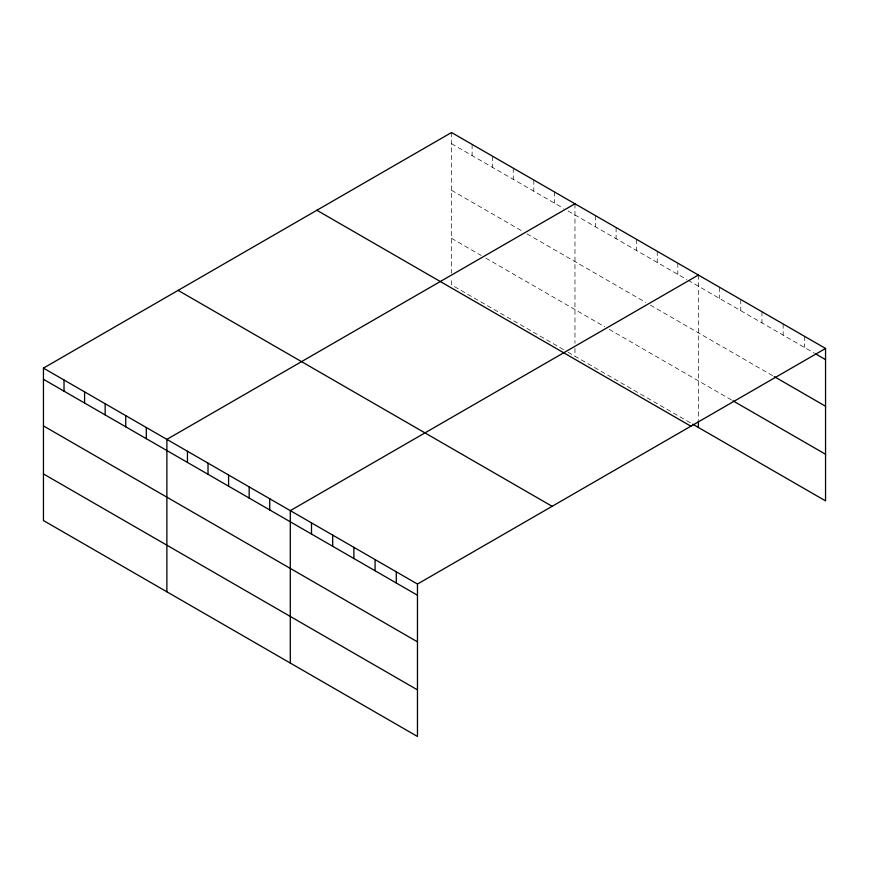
<?xml version="1.0" encoding="UTF-8"?>
<svg xmlns="http://www.w3.org/2000/svg" width="869" height="869" viewBox="0 0 869 869"><rect width="100%" height="100%" fill="white"/><g stroke="black" fill="none" stroke-linecap="round" stroke-linejoin="round"><path stroke-width="0.65" stroke-dasharray="4.34 3.26" d="M451.532 143.689L563.525 208.354M568.098 210.993L686.955 279.612M688.096 280.263L814.394 353.183M451.532 190.3L522.388 231.208M526.962 233.848L645.808 302.466M650.381 305.106L773.117 375.973M451.532 238.323L481.241 255.486M485.814 258.126L604.672 326.744M609.245 329.384L731.85 400.164M563.525 349.599L451.532 284.945L451.532 278.471M568.098 352.238L691.528 423.496M804.357 336.216L804.357 347.394M783.165 323.985L783.165 335.152M761.972 311.743L761.972 322.92M740.768 299.512L740.768 310.678M719.575 287.27L719.575 298.447M698.383 275.038L698.383 419.694M677.809 263.166L677.809 274.332M657.246 251.282L657.246 262.449M636.673 239.409L636.673 250.576M616.099 227.526L616.099 238.703M595.526 215.653L595.526 226.82M574.963 203.78L574.963 343.255M574.963 348.426L574.963 356.203M554.389 191.897L554.389 203.074M533.816 180.024L533.816 191.191M513.242 168.151L513.242 179.318M492.669 156.268L492.669 167.445M472.106 144.395L472.106 155.562M451.532 132.522L451.532 273.29"/><path stroke-width="1.3" d="M825.55 348.458L417.468 584.055L417.468 736.477L43.45 520.542L43.45 368.119L451.532 132.522L825.55 348.458L825.55 500.881L692.669 424.159M574.963 203.78L166.881 439.377L166.881 591.8M698.383 275.038L290.3 510.646L290.3 663.058M815.513 353.824L825.55 359.625M774.236 376.614L825.55 406.236M732.969 400.815L825.55 454.259M316.87 210.265L690.888 426.201M178.112 290.376L552.13 506.312M43.45 368.119L417.468 584.055M43.45 379.286L417.468 595.232M43.45 425.908L417.468 641.843M43.45 473.931L417.468 689.867M698.383 420.987L698.383 427.461M396.275 571.824L396.275 582.99M375.082 559.582L375.082 570.759M353.889 547.351L353.889 558.517M332.686 535.119L332.686 546.286M311.493 522.877L311.493 534.044M269.727 498.763L269.727 509.929M249.164 486.89L249.164 498.056M228.59 475.006L228.59 486.184M208.017 463.134L208.017 474.3M187.443 451.261L187.443 462.427M146.307 427.505L146.307 438.671M125.733 415.632L125.733 426.798M105.16 403.748L105.16 414.926M84.597 391.876L84.597 403.042M64.024 380.003L64.024 391.169"/></g></svg>
